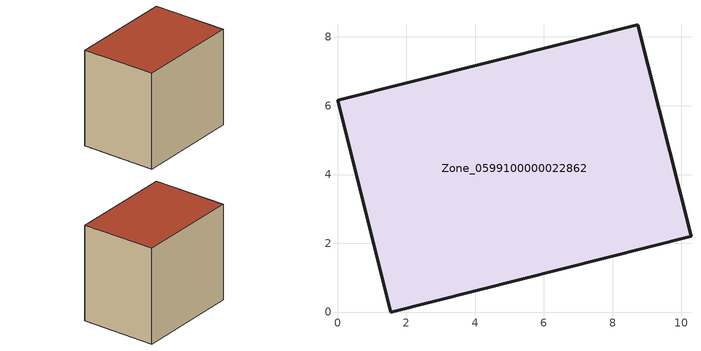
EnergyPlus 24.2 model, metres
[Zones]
Zone_0599100000022862
 floor ground (C_G): 1.55,0 0,6.16 8.73,8.35 10.28,2.2 z0
 wall outside (C_F): 1.55,0 10.28,2.2 8.73,8.35 0,6.16 1.55,0 z0:8.18
 roof outside (C_R): 0,6.16 1.55,0 10.28,2.2 8.73,8.35 z8.18
[BUILDING]
Pand.0599100000022862: North Axis=0; Terrain=City; Loads Convergence Tolerance Value=0.04; Temperature Convergence Tolerance Value=0.4; Solar Distribution=FullExterior; Maximum Number of Warmup Days=25; Minimum Number of Warmup Days=1
[Site:Location]
Rotterdam.The.Hague.AP_ZH_NLD Design_Conditions: Latitude=51.96; Longitude=4.45; Time Zone=1; Elevation=-4.5
[SITE:GROUNDTEMPERATURE:BUILDINGSURFACE]
18, 18, 18, 18, 18, 18, 18, 18, 18, 18, 18, 18
[MATERIAL] Thermal Absorptance=0.9; Solar Absorptance=0.7; Visible Absorptance=0.7
Name | Roughness | Thickness | Conductivity | Density | Specific Heat
G.TC.1965-1974 | MediumSmooth | 0.15 | 0.882353 | 540 | 1210
F.TC.1965-1974 | Rough | 0.3 | 0.697674 | 1920 | 840
R.TC.1965-1974 | MediumRough | 0.2 | 0.232558 | 1500 | 1000
[CONSTRUCTION]
C_G: G.TC.1965-1974
C_F: F.TC.1965-1974
C_R: R.TC.1965-1974
[ZONE]
Zone_0599100000022862: Type=1; Multiplier=1; Ceiling Height=Autocalculate; Volume=Autocalculate; Floor Area=autocalculate; Part of Total Floor Area=Yes
[ZONEINFILTRATION:DESIGNFLOWRATE]
Infil_Zone_0599100000022862: Zone or ZoneList or Space or SpaceList=Zone_0599100000022862; Schedule=AlwaysOn; Design Flow Rate Calculation Method=Flow/Area; Flow Rate per Floor Area=0.003; Constant Term Coefficient=1; Temperature Term Coefficient=0; Velocity Term Coefficient=0; Velocity Squared Term Coefficient=0
[HVACTEMPLATE:ZONE:IDEALLOADSAIRSYSTEM]
Zone_0599100000022862: Maximum Heating Supply Air Temperature=50; Minimum Cooling Supply Air Temperature=13; Maximum Heating Supply Air Humidity Ratio=0.0156; Minimum Cooling Supply Air Humidity Ratio=0.0077; Heating Limit=NoLimit; Cooling Limit=NoLimit; Dehumidification Control Type=ConstantSensibleHeatRatio; Cooling Sensible Heat Ratio=0.7; Dehumidification Setpoint=60; Humidification Control Type=None; Humidification Setpoint=30; Outdoor Air Method=None; Outdoor Air Flow Rate per Person=0.00944; Outdoor Air Flow Rate per Zone Floor Area=0; Outdoor Air Flow Rate per Zone=0; Demand Controlled Ventilation Type=None; Outdoor Air Economizer Type=NoEconomizer; Heat Recovery Type=None; Sensible Heat Recovery Effectiveness=0.7; Latent Heat Recovery Effectiveness=0.65
[ZONECONTROL:THERMOSTAT]
ThermostatControl_Zone_0599100000022862: Zone or ZoneList=Zone_0599100000022862; Control Type Schedule=DualSetpointControlType; Control 1=Thermostat_Zone_0599100000022862; Temperature Difference Between Cutout And Setpoint=0
[THERMOSTATSETPOINT:DUALSETPOINT]
Thermostat_Zone_0599100000022862: Heating Setpoint Temperature Schedule=HeatingSetpoint_Zone_0599100000022862; Cooling Setpoint Temperature Schedule=CoolingSetpoint_Zone_0599100000022862
[SCHEDULE:COMPACT]
HeatingSetpoint_Zone_0599100000022862: Through: 12/31, For: AllDays, Until: 24:00, 21
CoolingSetpoint_Zone_0599100000022862: Through: 12/31, For: AllDays, Until: 24:00, 24
DualSetpointControlType: Through: 12/31, For: AllDays, Until: 24:00, 4
AlwaysOn: Through: 12/31, For: AllDays, Until: 24:00, 1
